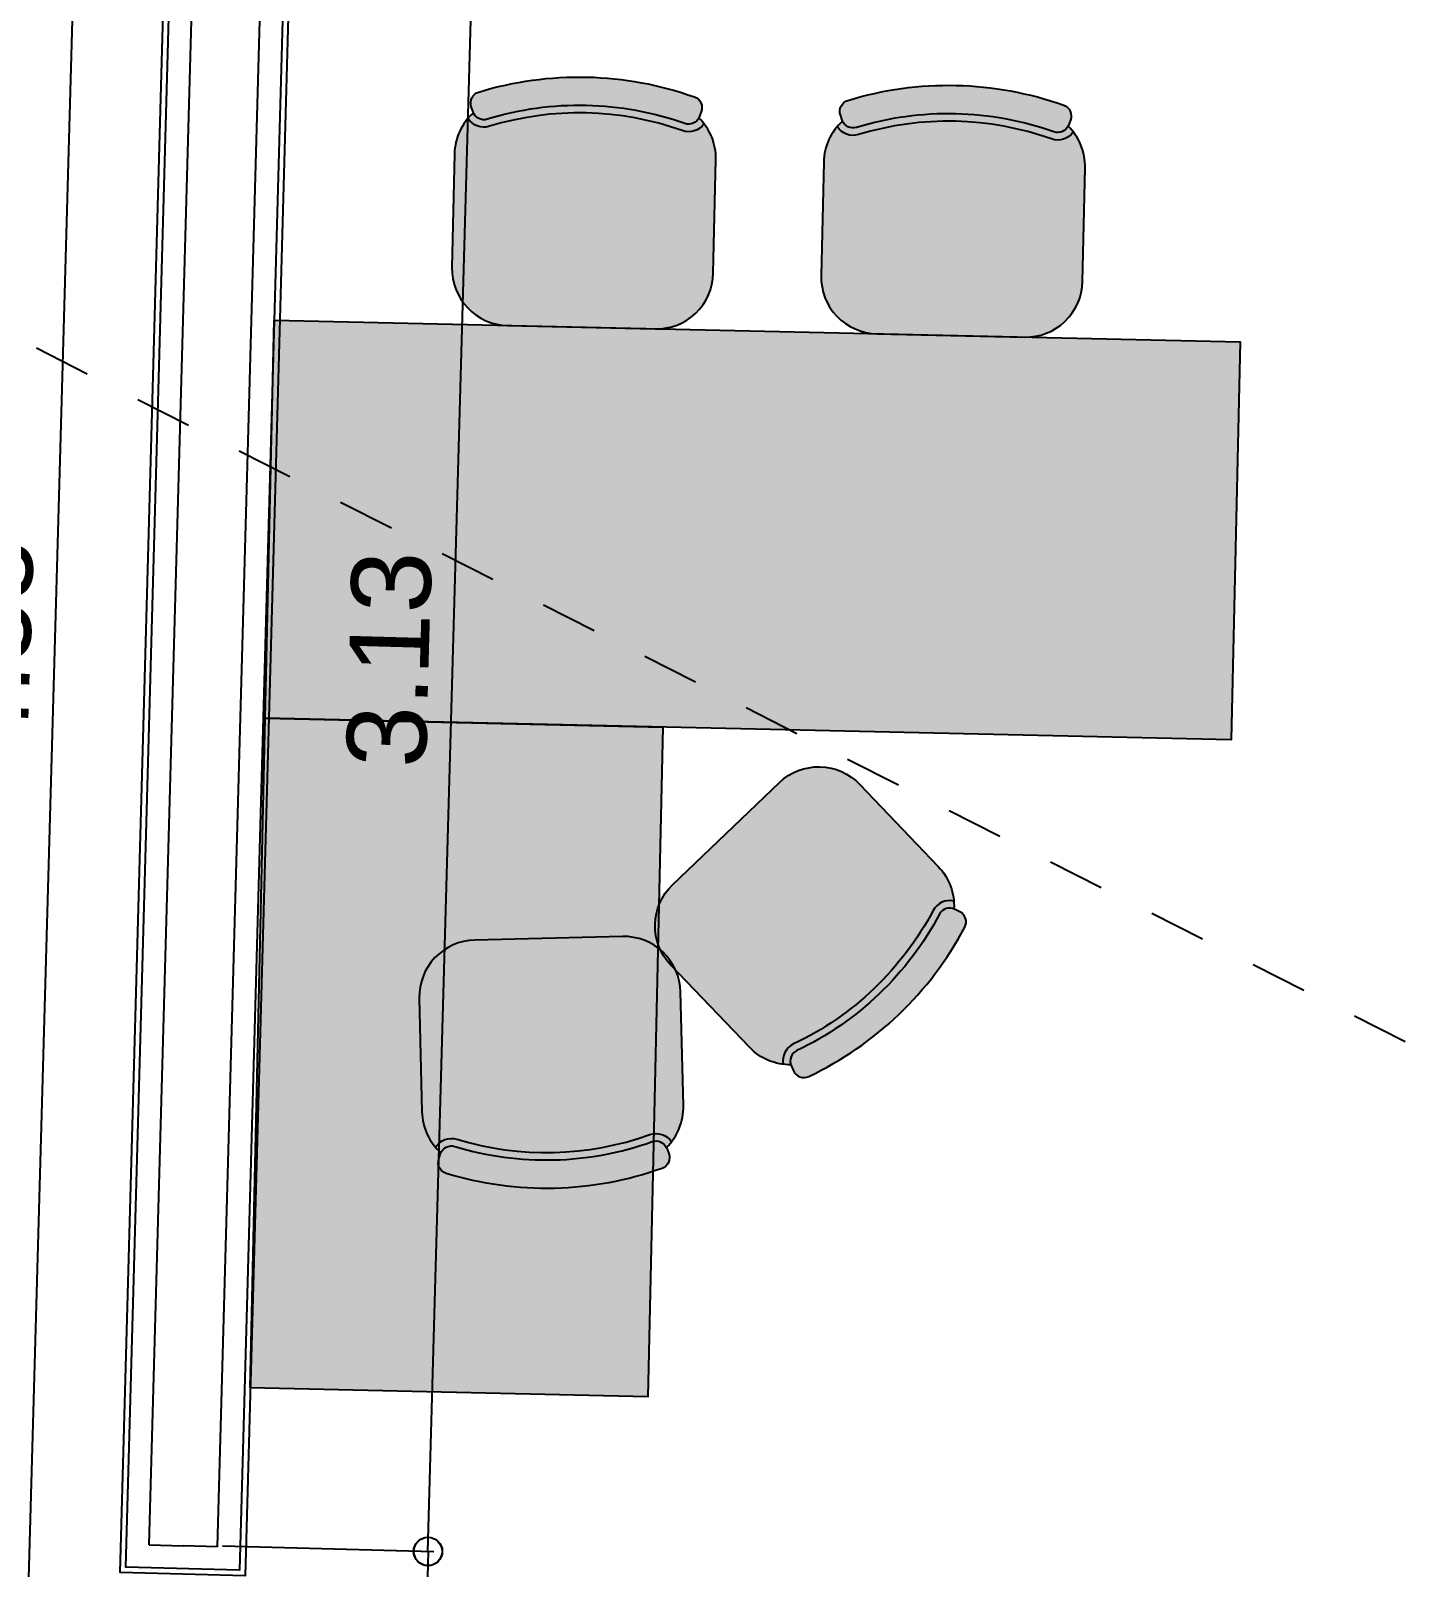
# Model space of a CAD drawing. Header units: millimetres. Extents: x 837111 to 838100, y 1172930 to 1173673.
# Drawn here: x 837874.686 to 837877.113, y 1173313.287 to 1173315.989 of the extents above; entities that cross this region are included whole.
import ezdxf

# ---------------------------------------------------------------- set-up
doc = ezdxf.new("R2010")
doc.units = ezdxf.units.MM
doc.linetypes.add('OLD-ANT-PLANTAS PROPUESTAS$0$KCIG-XR-ESTRUCTURA$0$ACAD_ISO10W100', pattern=[18, 12, -3, 0, -3])
for name, color, linetype in [('.', 255, 'Continuous'), ('INT-MUEBLES', 251, 'Continuous'), ('INT_COTAS 100', 2, 'Continuous'), ('INT_REVESTIMIENTO', 1, 'Continuous'), ('OLD-ANT-PLANTAS PROPUESTAS$0$A-EJES', 251, 'OLD-ANT-PLANTAS PROPUESTAS$0$KCIG-XR-ESTRUCTURA$0$ACAD_ISO10W100'), ('OLD-ANT-PLANTAS PROPUESTAS$0$A-FONDO_253', 253, 'Continuous'), ('OLD-ANT-PLANTAS PROPUESTAS$0$A-MURO INTERIOR NUEVO', 5, 'Continuous')]:
    doc.layers.add(name, color=color, linetype=linetype)
doc.styles.add('ARIAL', font='arial.ttf')
doc.dimstyles.new('Cotas100', dxfattribs={"dimtxt": 0.14, "dimasz": 0.1, "dimexe": 0.01, "dimexo": 0.01, "dimgap": 0.04, "dimtad": 1, "dimzin": 1, "dimdsep": 46, "dimtxsty": 'ARIAL', "dimblk": 'SMALL', "dimcen": 0.3, "dimclrd": 2, "dimclre": 2, "dimclrt": 1, "dimazin": 2, "dimtfac": 1, "dimtofl": 0, "dimtmove": 0, "dimatfit": 3, "dimldrblk": 'OBLIQUE', "dimfxl": 1, "dimtolj": 1, "dimlwd": -1, "dimlwe": -1, "dimarcsym": 0})
pattern_1 = [(0, (0, 0), (-4e-16, 6.985), [5.08, -1.905]), (90, (0, 0), (-6.985, -4e-16), [5.08, -1.905])]

# ---------------------------------------------------------------- blocks, each defined once
blk = doc.blocks.new('OLD-ANT-PLANTAS PROPUESTAS$0$EJES EST.')
at = {"layer": 'OLD-ANT-PLANTAS PROPUESTAS$0$A-EJES', "ltscale": 0.001}
blk.add_lwpolyline([(2047.2145, -956.1403), (2059.2315, -958.2935), (2052.6139, -967.1956)], close=True, dxfattribs=at)
blk = doc.blocks.new('OLD-ANT-PLANTAS PROPUESTAS$0$EST P1')
at = {"layer": 'OLD-ANT-PLANTAS PROPUESTAS$0$A-EJES'}
blk.add_blockref('OLD-ANT-PLANTAS PROPUESTAS$0$EJES EST.', (0, 0), dxfattribs=at)
blk = doc.blocks.new('SILLA INTERLOCUTORA')
at = {"layer": 'INT-MUEBLES', "true_color": 0xffffff}
h = blk.add_hatch(color=7, dxfattribs=at)
h.paths.add_polyline_path([(0.0401, 0.2094, 0.424282), (0.0277, 0.1835), (0.0311, 0.1741, 0.404043), (0.0562, 0.162, -0.16096), (0.4038, 0.162, 0.404043), (0.4289, 0.1741), (0.4323, 0.1835, 0.424282), (0.4199, 0.2094, 0.161266)])
h.paths.add_polyline_path([(0.0562, 0.162, -0.386273), (0.0316, 0.1729, 0.034472), (0.0222, 0.1628, 0.339475), (0.0603, 0.1496, -0.16096), (0.3997, 0.1496, 0.339475), (0.4378, 0.1628, 0.034472), (0.4284, 0.1729, -0.386273), (0.4038, 0.162, 0.16096)])
h.paths.add_polyline_path([(0.46, 0.1, 0.17154), (0.4378, 0.1628, -0.339475), (0.3997, 0.1496, 0.16096), (0.0603, 0.1496, -0.339475), (0.0222, 0.1628, 0.17154), (0, 0.1), (0, -0.1, 0.414214), (0.1, -0.2), (0.36, -0.2, 0.414214), (0.46, -0.1)])
at = {"layer": 'INT-MUEBLES'}
blk.add_lwpolyline([(0.0401, 0.2094, -0.161266), (0.4199, 0.2094, -0.424282), (0.4323, 0.1835), (0.4289, 0.1741, -0.404043), (0.4038, 0.162, 0.16096), (0.0562, 0.162, -0.404043), (0.0311, 0.1741), (0.0277, 0.1835, -0.424282)], format="xyb", close=True, dxfattribs=at)
for points in [[(0.0316, 0.1729, 0.207238), (0, 0.1), (0, -0.1, 0.414214), (0.1, -0.2), (0.36, -0.2, 0.414214), (0.46, -0.1), (0.46, 0.1, 0.207238), (0.4284, 0.1729)], [(0.4378, 0.1628, -0.339475), (0.3997, 0.1496, 0.16096), (0.0603, 0.1496, -0.339475), (0.0222, 0.1628, -0.339475)]]:
    blk.add_lwpolyline(points, format="xyb", dxfattribs=at)
blk = doc.blocks.new('p2')
at = {"layer": '.', "true_color": 0xffffff}
h = blk.add_hatch(dxfattribs=at)
h.set_pattern_fill('ANGLE', angle=-37.1016)
h.set_pattern_definition(pattern_1)
h.paths.add_polyline_path([(4251.0024, -962.5208), (4251.0024, -960.8208), (4251.7024, -960.8208), (4251.7024, -962.5208)])
h.paths.add_polyline_path([(4252.8809, -962.5208), (4251.7024, -962.5208), (4251.7024, -961.8208), (4252.8809, -961.8208)])
h = blk.add_hatch(dxfattribs=at)
h.set_pattern_fill('ANGLE', angle=-37.1016)
h.set_pattern_definition(pattern_1)
h.paths.add_polyline_path([(4251.0024, -962.5208), (4251.0024, -960.8208), (4251.7024, -960.8208), (4251.7024, -962.5208)])
at = {"layer": '.'}
h = blk.add_hatch(color=255, dxfattribs=at)
h.dxf.hatch_style = 1
h.paths.add_polyline_path([(4251.0024, -962.5208), (4251.0024, -960.8208), (4251.7024, -960.8208), (4251.7024, -962.5208)])
h.paths.add_polyline_path([(4252.8809, -962.5208), (4251.7024, -962.5208), (4251.7024, -961.8208), (4252.8809, -961.8208)])
at = {"layer": 'INT-MUEBLES'}
for points in [[(4251.0024, -962.5208), (4251.0024, -960.8208), (4251.7024, -960.8208), (4251.7024, -962.5208), (4251.0024, -962.5208)], [(4252.8809, -962.5208), (4251.7024, -962.5208), (4251.7024, -961.8208), (4252.8809, -961.8208), (4252.8809, -962.5208)]]:
    blk.add_lwpolyline(points, close=True, dxfattribs=at)
at = {"layer": 'INT-MUEBLES', "rotation": 89.99999998041005}
for p in [(4250.8024, -961.5603), (4250.8024, -962.2101)]:
    blk.add_blockref('SILLA INTERLOCUTORA', p, dxfattribs=at)
at = {"layer": 'INT-MUEBLES', "xscale": -0.9999999999999998, "rotation": 315.0000000195693}
blk.add_blockref('SILLA INTERLOCUTORA', (4252.1914, -961.7269), dxfattribs=at)
blk = doc.blocks.new('muebles opcion lina 1')
at = {"layer": 'INT-MUEBLES', "color": 5}
for p, q in [((-100.0841, -1490.3579, 0), (-98.1254, -1487.9122, 0)), ((-98.1254, -1487.9122, 0), (-98.0785, -1487.9497, 0)), ((-98.0317, -1487.9872, 0), (-98.0785, -1487.9497, 0)), ((-99.9905, -1490.4329, 0), (-98.0317, -1487.9872, 0)), ((-100.0841, -1490.3579, 0), (-100.0373, -1490.3954, 0)), ((-99.9905, -1490.4329, 0), (-100.0373, -1490.3954, 0))]:
    blk.add_line(p, q, dxfattribs=at)
at = {"layer": 'INT_REVESTIMIENTO', "elevation": 0}
for points in [[(-98.1333, -1487.842), (-97.9614, -1487.9794), (-99.9826, -1490.5032), (-100.1545, -1490.3659)], [(-98.1317, -1487.8561), (-97.9755, -1487.9809), (-99.9842, -1490.4892), (-100.1404, -1490.3643)]]:
    blk.add_lwpolyline(points, close=True, dxfattribs=at)
at = {"layer": 'INT-MUEBLES', "rotation": 231.6137800278466}
blk.add_blockref('p2', (3295.555, 1245.659, 0), dxfattribs=at)
at = {"layer": 'INT-MUEBLES', "extrusion": (1.86032e-17, -7.86307e-18, -1), "xscale": -1.000000000000002, "zscale": -1.000000000000002, "rotation": 215.7337918472255}
blk.add_blockref('SILLA INTERLOCUTORA', (98.8101, -1490.2275), dxfattribs=at)
blk = doc.blocks.new('_Small')
at = {"color": 0, "linetype": 'ByBlock', "lineweight": -2}
blk.add_circle((0, 0), 0.25, dxfattribs=at)
blk = doc.blocks.new('*D392')
at = {"layer": 'Defpoints', "color": 0, "transparency": 16777216}
for p in [(-4.1268, -8.2332, 0), (-3.8369, -8.4654), (-6.0862, -10.6789, 0)]:
    blk.add_point(p, dxfattribs=at)
at = {"layer": 'INT_COTAS 100', "color": 2, "transparency": 16777216}
for p, q in [((-4.119, -8.2394), (-3.8291, -8.4717)), ((-5.7963, -10.9111), (-3.8369, -8.4654)), ((-6.0784, -10.6852), (-5.7885, -10.9174))]:
    blk.add_line(p, q, dxfattribs=at)
at = {"layer": 'INT_COTAS 100', "color": 2, "transparency": 16777216, "xscale": 0.1, "yscale": 0.1, "zscale": 0.1}
for p, rotation in [((-3.8369, -8.4654), 51.29924504207047), ((-5.7963, -10.9111), 231.2992450420705)]:
    blk.add_blockref('_Small', p, dxfattribs=dict(at, rotation=rotation))
at = {"layer": 'INT_COTAS 100', "color": 1, "transparency": 16777216, "insert": (-4.9037, -9.6186), "char_height": 0.14, "attachment_point": 5, "rotation": 51.2992, "style": 'ARIAL'}
blk.add_mtext('\\A1;3.13', dxfattribs=at)
blk = doc.blocks.new('_Oblique')
at = {"color": 0, "linetype": 'ByBlock', "lineweight": -2}
blk.add_line((-0.5, -0.5), (0.5, 0.5), dxfattribs=at)
blk = doc.blocks.new('*D394')
at = {"layer": 'Defpoints', "color": 0, "transparency": 16777216}
for p in [(-6.0862, -10.6789, 0), (-6.472, -11.1391), (-6.1713, -11.38)]:
    blk.add_point(p, dxfattribs=at)
at = {"layer": 'INT_COTAS 100', "color": 2, "transparency": 16777216}
for p, q in [((-6.0784, -10.6852), (-5.7881, -10.9177)), ((-5.7959, -10.9114), (-6.1713, -11.38)), ((-6.4642, -11.1454), (-6.1635, -11.3863))]:
    blk.add_line(p, q, dxfattribs=at)
at = {"layer": 'INT_COTAS 100', "color": 2, "transparency": 16777216, "xscale": 0.1, "yscale": 0.1, "zscale": 0.1}
for p, rotation in [((-5.7959, -10.9114), 51.30810026201725), ((-6.1713, -11.38), 231.3081002620172)]:
    blk.add_blockref('_Small', p, dxfattribs=dict(at, rotation=rotation))
at = {"layer": 'INT_COTAS 100', "color": 1, "transparency": 16777216, "insert": (-6.0706, -11.076), "char_height": 0.14, "attachment_point": 5, "rotation": 51.3081, "style": 'ARIAL'}
blk.add_mtext('\\A1;0.60', dxfattribs=at)
blk = doc.blocks.new('*D406')
at = {"layer": 'Defpoints', "color": 0, "transparency": 16777216}
for p in [(-3.8222, -7.708, 0), (-6.7168, -10.9392), (-6.489, -11.1216)]:
    blk.add_point(p, dxfattribs=at)
at = {"layer": 'INT_COTAS 100', "color": 2, "transparency": 16777216}
for p, q in [((-4.0091, -7.5583), (-6.7168, -10.9392)), ((-3.83, -7.7017), (-4.0169, -7.5521)), ((-6.4968, -11.1154), (-6.7246, -10.9329))]:
    blk.add_line(p, q, dxfattribs=at)
at = {"layer": 'INT_COTAS 100', "color": 2, "transparency": 16777216, "xscale": 0.1, "yscale": 0.1, "zscale": 0.1}
for p, rotation in [((-4.0091, -7.5583), 51.30895135873587), ((-6.7168, -10.9392), 231.3089513587359)]:
    blk.add_blockref('_Small', p, dxfattribs=dict(at, rotation=rotation))
at = {"layer": 'INT_COTAS 100', "color": 1, "transparency": 16777216, "insert": (-5.45, -9.179), "char_height": 0.14, "attachment_point": 5, "rotation": 51.309, "style": 'ARIAL'}
blk.add_mtext('\\A1;4.33', dxfattribs=at)
blk = doc.blocks.new('COTAS PP1')
at = {"layer": 'INT_COTAS 100'}
for base, p1, p2, angle, picture, middle in [((-6.7168, -10.9392), (-3.8222, -7.708, 0), (-6.489, -11.1216), 51.309, '*D406', (-5.45, -9.179)), ((-6.1713, -11.38), (-6.0862, -10.6789, 0), (-6.472, -11.1391), 231.3081, '*D394', (-6.0706, -11.076))]:
    dim = blk.add_linear_dim(base=base, p1=p1, p2=p2, angle=angle, dimstyle='Cotas100', override={"dimtmove": 1}, dxfattribs=at)
    dim.commit()
    dim.dimension.update_dxf_attribs({"geometry": picture, "text_midpoint": middle})
dim = blk.add_aligned_dim(p1=(-6.0862, -10.6789, 0), p2=(-4.1268, -8.2332, 0), distance=-0.3714, dimstyle='Cotas100', override={"dimtmove": 1}, dxfattribs=at)
dim.commit()
dim.dimension.update_dxf_attribs({"geometry": '*D392', "text_midpoint": (-4.9037, -9.6186)})

msp = doc.modelspace()

# ---------------------------------------------------------------- hatches: boundary and pattern name
at = {"layer": 'OLD-ANT-PLANTAS PROPUESTAS$0$A-FONDO_253'}
h = msp.add_hatch(color=256, dxfattribs=at)
h.dxf.hatch_style = 1
edge = h.paths.add_edge_path(flags=16)
edge.add_arc((837846.53, 1173295.9527), 7.5868, 283.24726, 358.05954, ccw=False)
edge.add_arc((837850.9884, 1173281.9316), 7.1719, 112.28635, 191.82705)
edge.add_arc((837834.7346, 1173278.7885), 9.3844, -50.43566, 10.26995, ccw=False)
edge.add_arc((837836.7501, 1173276.3905), 6.2521, 215.49283, 309.32341, ccw=False)
edge.add_arc((837839.3232, 1173278.177), 9.3844, 124.23668, 215.25189, ccw=False)
edge.add_arc((837831.6059, 1173289.3915), 4.2293, 305.1936, 455.5207)
edge.add_arc((837830.0951, 1173303.879), 10.337, 219.23705, 276.13072, ccw=False)
edge.add_arc((837827.4306, 1173301.6864), 6.8864, 124.76014, 219.12965, ccw=False)
edge.add_arc((837829.382, 1173298.8406), 10.337, 56.26149, 124.65274, ccw=False)
edge.add_arc((837840.8038, 1173317.2309), 11.3224, 239.88674, 421.47083)
edge.add_arc((837858.6593, 1173341.399), 18.8991, 173.4389, 228.80281, ccw=False)
edge.add_arc((837850.1749, 1173342.3747), 10.3588, 80.76497, 173.4383, ccw=False)
edge.add_arc((837848.8042, 1173333.9451), 18.8991, 8.12764, 80.76438, ccw=False)
edge.add_arc((837881.8448, 1173340.7758), 14.9226, 196.18175, 260.44984)
edge.add_arc((837878.0357, 1173314.5812), 11.556, 37.21934, 83.37479, ccw=False)
edge.add_arc((837882.5174, 1173318.4489), 5.6597, -57.8324, 33.4796, ccw=False)
edge.add_arc((837879.2426, 1173323.8328), 11.961, 260.10754, 301.71636, ccw=False)
edge.add_arc((837872.6987, 1173296.5666), 16.1206, 73.8317, 104.33849)
edge.add_arc((837874.2833, 1173292.5463), 20.4152, 105.85297, 171.12537)
edge = h.paths.add_edge_path()
edge.add_arc((837846.53, 1173295.9527), 7.7368, 283.33596, 357.99178, ccw=False)
edge.add_arc((837850.9884, 1173281.9316), 7.0219, 112.38212, 191.84353)
edge.add_arc((837834.7346, 1173278.7885), 9.5344, -50.43755, 10.28231, ccw=False)
edge.add_arc((837836.7501, 1173276.3905), 6.4021, 215.49, 309.32623, ccw=False)
edge.add_arc((837839.3232, 1173278.177), 9.5344, 124.2443, 215.25378, ccw=False)
edge.add_arc((837831.6059, 1173289.3915), 4.0793, 305.2109, 455.5096)
edge.add_arc((837830.0951, 1173303.879), 10.487, 219.23628, 276.1263, ccw=False)
edge.add_arc((837827.4306, 1173301.6864), 7.0364, 124.759, 219.13079, ccw=False)
edge.add_arc((837829.382, 1173298.8406), 10.487, 56.28761, 124.65351, ccw=False)
edge.add_arc((837840.8038, 1173317.2309), 11.1724, 239.91092, 421.55577)
edge.add_arc((837858.6593, 1173341.399), 19.0491, 173.4389, 228.85316, ccw=False)
edge.add_arc((837850.1749, 1173342.3747), 10.5088, 80.76497, 173.43831, ccw=False)
edge.add_arc((837848.8041, 1173333.9451), 19.0491, 8.15954, 80.76438, ccw=False)
edge.add_arc((837881.8448, 1173340.7758), 14.7726, 196.22252, 260.43507)
edge.add_arc((837878.0357, 1173314.5812), 11.706, 37.19545, 83.35594, ccw=False)
edge.add_arc((837882.5174, 1173318.4489), 5.8097, -57.83827, 33.52803, ccw=False)
edge.add_arc((837879.2426, 1173323.8328), 12.111, 260.06842, 301.71914, ccw=False)
edge.add_arc((837872.6987, 1173296.5666), 15.9706, 73.80236, 104.33139)
edge.add_arc((837874.2833, 1173292.5463), 20.2652, 105.85858, 171.09985)

# ---------------------------------------------------------------- block references
at = {"layer": 'INT-MUEBLES', "color": 6, "rotation": 37.10163905756178}
msp.add_blockref('muebles opcion lina 1', (837055.6881, 1174562.3597), dxfattribs=at)
at = {"layer": 'INT_COTAS 100', "rotation": 37.09076668030418}
msp.add_blockref('COTAS PP1', (837873.4277, 1173325.5137), dxfattribs=at)
at = {"layer": 'OLD-ANT-PLANTAS PROPUESTAS$0$A-MURO INTERIOR NUEVO', "rotation": 37.10163905756178}
msp.add_blockref('OLD-ANT-PLANTAS PROPUESTAS$0$EST P1', (835658.1714, 1172846.6002), dxfattribs=at)

doc.saveas('drawing.dxf')
